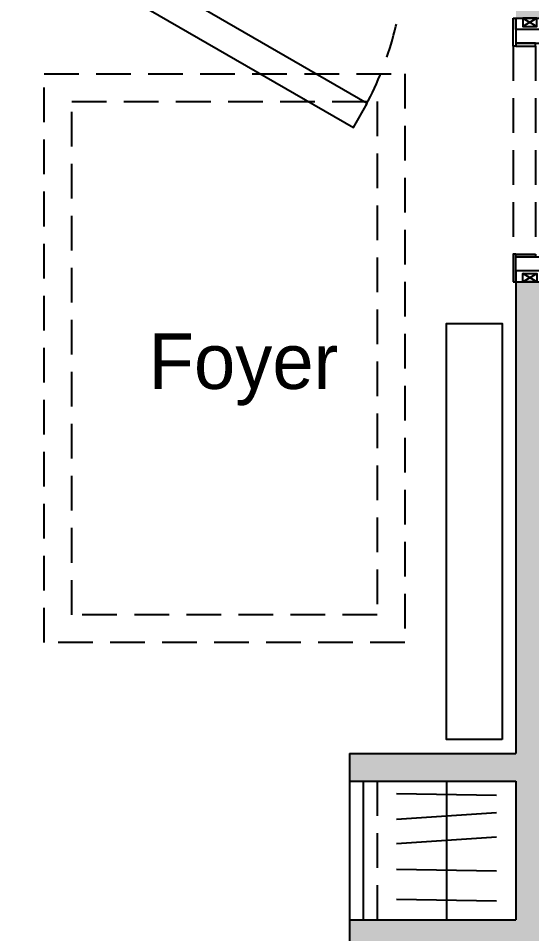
# Model space of a CAD drawing. Header units: millimetres. Extents: x 118878 to 201916, y 10986 to 20993.
# Drawn here: x 180451.7 to 180636.6, y 17538 to 17868 of the extents above; entities that cross this region are included whole.
import ezdxf

# ---------------------------------------------------------------- set-up
doc = ezdxf.new("R2010")
doc.units = ezdxf.units.MM
doc.header["$LTSCALE"] = 100
doc.linetypes.add('HIDDEN2', pattern=[0.1875, 0.125, -0.0625])
for name, color, linetype in [('1', 1, 'Continuous'), ('2', 2, 'Continuous'), ('3', 3, 'Continuous'), ('7', 7, 'Continuous'), ('8', 8, 'HIDDEN2'), ('9', 11, 'Continuous'), ('DOOR', 2, 'Continuous'), ('furniture faz2', 181, 'Continuous'), ('K', 9, 'HIDDEN2'), ('text', 201, 'Continuous')]:
    doc.layers.add(name, color=color, linetype=linetype)
doc.styles.add('SHEET', font='andlso.ttf')

# ---------------------------------------------------------------- blocks, each defined once
blk = doc.blocks.new('d-entry')
at = {"layer": '1', "linetype": 'HIDDEN2'}
blk.add_arc((-40, 5), 120, 152.0467, 177.9533, dxfattribs=at)
at = {"layer": '2'}
for points in [[(-146.42, 60.67), (-16.52, -14.33), (-11.52, -5.67), (-141.42, 69.33)], [(-190, 0), (-160, 0), (-160, 10), (-190, 10)], [(-10.18, 0), (-0.18, 0), (-0.18, 10), (-10.18, 10)]]:
    blk.add_lwpolyline(points, close=True, dxfattribs=at)
for radius in [3, 2]:
    blk.add_circle((-40, 5), radius, dxfattribs=at)
at = {"layer": '8'}
for p, q in [((-10.18, 10), (-160, 10)), ((-160, 0), (-10.18, 0))]:
    blk.add_line(p, q, dxfattribs=at)
blk = doc.blocks.new('D-WC-1')
at = {"layer": 'DOOR', "color": 8, "linetype": 'HIDDEN2'}
for p, q in [((81, 11), (6, 11)), ((81, 3), (6, 3)), ((2, -1), (85, -1))]:
    blk.add_line(p, q, dxfattribs=at)
at = {"layer": 'DOOR', "color": 1}
for p, q in [((-4, 7.5), (-1, 2.5)), ((-4, 2.5), (-1, 7.5)), ((91, 7.5), (88, 2.5)), ((91, 2.5), (88, 7.5))]:
    blk.add_line(p, q, dxfattribs=at)
for points in [[(-4, 11), (-4, 10), (6, 10), (6, 11)], [(6, 3), (5, 3), (5, 10), (6, 10)], [(91, 11), (91, 10), (81, 10), (81, 11)], [(81, 3), (82, 3), (82, 10), (81, 10)], [(-4, 7.5), (-1, 7.5), (-1, 2.5), (-4, 2.5)], [(91, 7.5), (88, 7.5), (88, 2.5), (91, 2.5)], [(91, -1), (91, 0), (85, 0), (85, -1)], [(-4, -1), (-4, 0), (2, 0), (2, -1)]]:
    blk.add_lwpolyline(points, close=True, dxfattribs=at)
at = {"layer": 'DOOR'}
for points in [[(-4, 0), (0, 0), (0, 10), (-4, 10)], [(91, 0), (87, 0), (87, 10), (91, 10)]]:
    blk.add_lwpolyline(points, close=True, dxfattribs=at)
at = {"layer": 'DOOR', "color": 3}
for points in [[(5, 0), (0, 0), (0, 10), (5, 10)], [(82, 0), (87, 0), (87, 10), (82, 10)], [(2.3, -1.5), (2.3, -80.9), (3.8, -80.9), (3.8, -79.7), (6.8, -79.7), (6.8, -2.7), (3.8, -2.7), (3.8, -1.5)]]:
    blk.add_lwpolyline(points, close=True, dxfattribs=at)
at = {"layer": 'DOOR', "color": 1}
blk.add_circle((3.05, -0.75), 0.75, dxfattribs=at)
at = {"layer": 'DOOR', "color": 1, "linetype": 'HIDDEN2'}
blk.add_arc((3.05, -0.75), 80.15, 270.4516, 359.5484, dxfattribs=at)

msp = doc.modelspace()

# ---------------------------------------------------------------- hatches: boundary and pattern name
at = {"layer": '9'}
h = msp.add_hatch(color=256, dxfattribs=at)
h.paths.add_polyline_path([(179800.98, 16622.97), (179840.98, 16622.97), (179840.98, 16592.97), (179800.98, 16592.97)], flags=16)
h.paths.add_polyline_path([(179820.98, 17532.97), (179820.98, 17142.97), (179800.98, 17142.97), (179800.98, 16992.97), (179820.98, 16992.97), (179820.98, 16792.97), (179800.98, 16792.97), (179800.98, 16642.97), (179860.98, 16642.97), (179860.98, 16572.97), (179780.98, 16572.97), (179780.98, 17972.97), (179840.98, 17972.97), (179840.98, 17937.97), (179820.98, 17937.97), (179820.98, 17892.97), (179800.98, 17892.97), (179800.98, 17572.97), (179820.98, 17572.97), (179820.98, 17542.97), (180180.98, 17542.97), (180180.98, 17602.97), (180190.98, 17602.97), (180190.98, 17542.97), (180380.98, 17542.97), (180380.98, 17602.97), (180410.98, 17602.97), (180410.98, 17612.97), (180420.98, 17612.97), (180420.98, 17532.97)])
h.paths.add_polyline_path([(180675.98, 17752.97), (180675.98, 17717.97), (180640.98, 17717.97), (180640.98, 17542.97), (180700.98, 17542.97), (180700.98, 17532.97), (180570.98, 17532.97), (180570.98, 17542.97), (180630.98, 17542.97), (180630.98, 17592.97), (180570.98, 17592.97), (180570.98, 17602.97), (180630.98, 17602.97), (180630.98, 17772.97), (180640.98, 17772.97), (180640.98, 17762.97), (180860.98, 17762.97), (180860.98, 17887.97), (180830.98, 17887.97), (180830.98, 17932.97), (180640.98, 17932.97), (180640.98, 17867.97), (180630.98, 17867.97), (180630.98, 17877.97), (180620.98, 17877.97), (180620.98, 17952.97), (180680.98, 17952.97), (180680.98, 17972.97), (180760.98, 17972.97), (180760.98, 17952.97), (180780.98, 17952.97), (180780.98, 17972.97), (180820.98, 17972.97), (180820.98, 17952.97), (180840.98, 17952.97), (180840.98, 17972.97), (180880.98, 17972.97), (180880.98, 17672.97), (180860.98, 17672.97), (180860.98, 17752.97)])
h.paths.add_polyline_path([(180665.98, 17752.97), (180665.98, 17727.97), (180640.98, 17727.97), (180640.98, 17752.97)], flags=16)
h.paths.add_polyline_path([(180420.98, 17877.97), (180420.98, 17887.97), (180430.98, 17887.97), (180430.98, 17952.97), (180180.98, 17952.97), (180180.98, 17732.97), (180200.98, 17732.97), (180200.98, 17742.97), (180190.98, 17742.97), (180190.98, 17932.97), (180380.98, 17932.97), (180380.98, 17742.97), (180295.98, 17742.97), (180295.98, 17732.97), (180410.98, 17732.97), (180410.98, 17722.97), (180420.98, 17722.97), (180420.98, 17742.97), (180390.98, 17742.97), (180390.98, 17877.97)])
h.paths.add_polyline_path([(180820.98, 16827.97), (180830.98, 16827.97), (180830.98, 16862.97), (180880.98, 16862.97), (180880.98, 16802.97), (180820.98, 16802.97)])
h.paths.add_polyline_path([(180380.98, 16802.97), (180380.98, 16812.97), (180380.98, 16852.97), (180420.98, 16852.97), (180420.98, 16827.97), (180430.98, 16827.97), (180430.98, 16802.97)])
h.paths.add_polyline_path([(180800.98, 17032.97), (180860.98, 17032.97), (180860.98, 17532.97), (180800.98, 17532.97), (180800.98, 17552.97), (180830.98, 17552.97), (180830.98, 17572.97), (180860.98, 17572.97), (180860.98, 17582.97), (180880.98, 17582.97), (180880.98, 17012.97), (180800.98, 17012.97)])

# ---------------------------------------------------------------- linework, layer by layer
at = {"layer": '1'}
msp.add_line((180570.98, 17592.97), (180570.98, 17542.97), dxfattribs=at)
at = {"layer": '3'}
msp.add_line((180575.98, 17592.97), (180575.98, 17542.97), dxfattribs=at)
at = {"layer": '7'}
for p, q in [((180630.98, 17772.97), (180630.98, 17602.97)), ((180630.98, 17772.97), (180640.98, 17772.97)), ((180570.98, 17602.97), (180570.98, 17592.97)), ((180570.98, 17602.97), (180630.98, 17602.97)), ((180570.98, 17592.97), (180630.98, 17592.97)), ((180630.98, 17592.97), (180630.98, 17542.97)), ((180570.98, 17542.97), (180630.98, 17542.97)), ((180570.98, 17542.97), (180570.98, 17532.97))]:
    msp.add_line(p, q, dxfattribs=at)
at = {"layer": '8'}
msp.add_line((180580.98, 17592.97), (180580.98, 17542.97), dxfattribs=at)
at = {"layer": 'furniture faz2'}
for p, q in [((180605.98, 17592.97), (180605.98, 17542.97)), ((180623.98, 17587.79), (180587.98, 17588.39)), ((180587.98, 17579.2), (180623.98, 17581.6)), ((180587.98, 17570.53), (180623.98, 17572.93)), ((180623.98, 17560.54), (180587.98, 17561.14)), ((180623.98, 17549.65), (180587.98, 17550.25))]:
    msp.add_line(p, q, dxfattribs=at)
msp.add_lwpolyline([(180625.98, 17607.97), (180605.98, 17607.97), (180605.98, 17757.97), (180625.98, 17757.97)], close=True, dxfattribs=at)
at = {"layer": 'K'}
for points in [[(180460.98, 17847.97), (180590.98, 17847.97), (180590.98, 17642.97), (180460.98, 17642.97)], [(180470.98, 17837.97), (180580.98, 17837.97), (180580.98, 17652.97), (180470.98, 17652.97)]]:
    msp.add_lwpolyline(points, close=True, dxfattribs=at)

# ---------------------------------------------------------------- block references
at = {"rotation": 90}
msp.add_blockref('D-WC-1', (180640.98, 17776.97), dxfattribs=at)
at = {"layer": '7', "rotation": 180}
msp.add_blockref('d-entry', (180430.98, 17897.97), dxfattribs=at)

# ---------------------------------------------------------------- texts
at = {"layer": 'text', "style": 'SHEET'}
msp.add_text('Foyer', height=20, dxfattribs=at).set_placement((180498.63, 17734.36))

doc.saveas('drawing.dxf')
